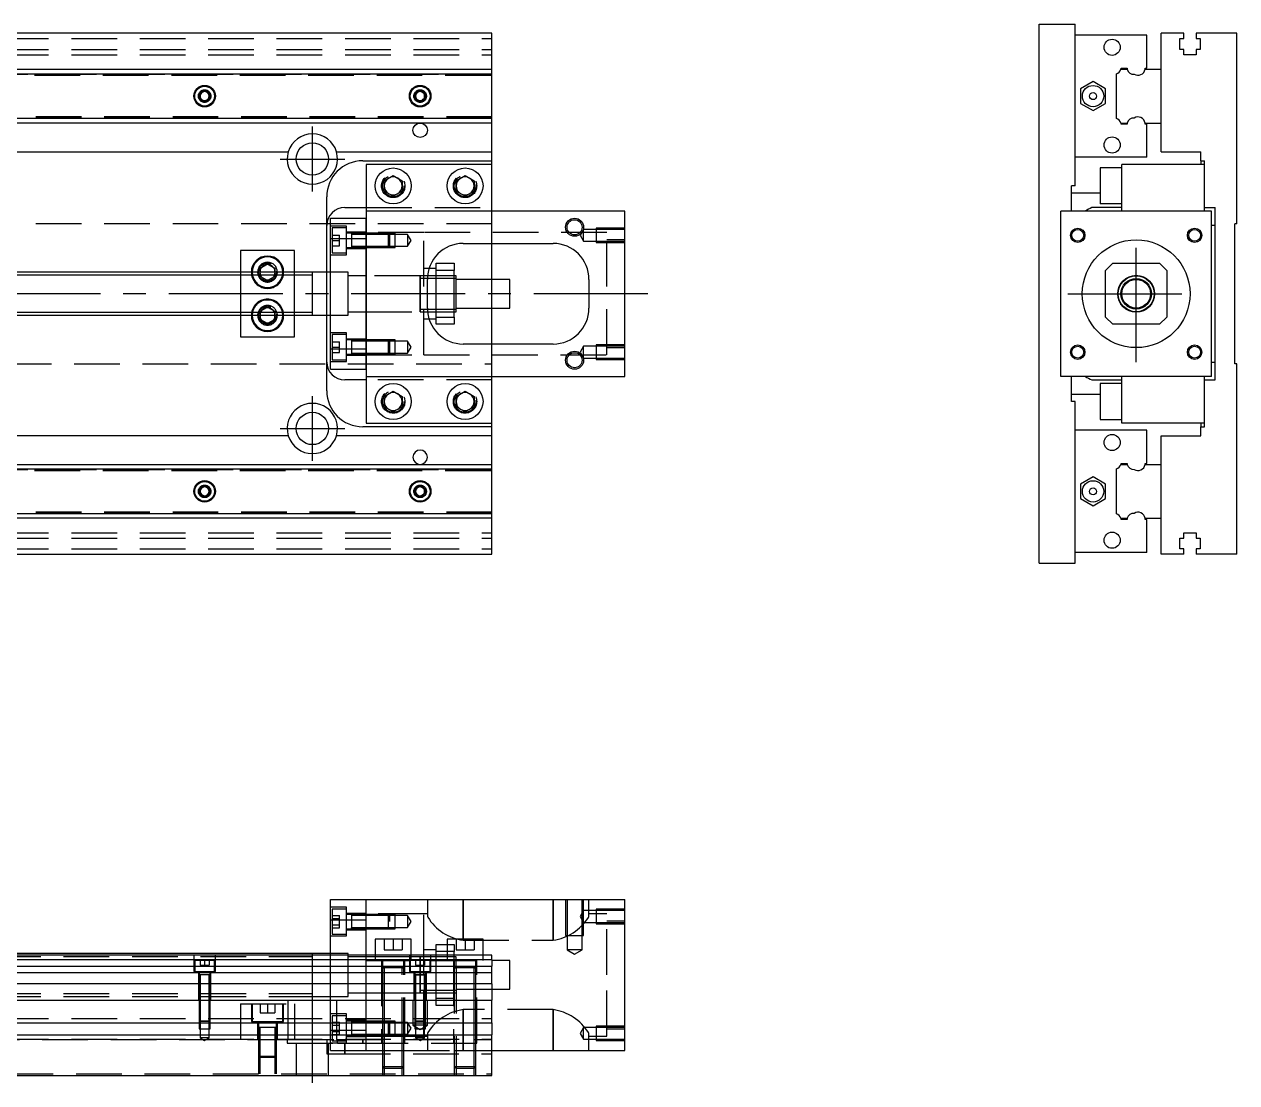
# Model space of a CAD drawing. Extents: x -10 to 667, y -272 to 77.
# Drawn here: x 329.8 to 667.4, y -219.6 to 75 of the extents above; entities that cross this region are included whole.
import ezdxf

# ---------------------------------------------------------------- set-up
doc = ezdxf.new("R2010")
doc.units = 0
doc.linetypes.add('CENTER', pattern=[50.8, 31.75, -6.35, 6.35, -6.35])
doc.linetypes.add('DASHED', pattern=[19.05, 12.7, -6.35])
doc.layers.get('0').update_dxf_attribs({"linetype": 'CONTINUOUS'})
doc.layers.add('CENTER', color=1, linetype='CENTER')

msp = doc.modelspace()

# ---------------------------------------------------------------- linework, layer by layer
at = {"color": 7, "linetype": 'CONTINUOUS'}
for p, q in [((612.35, -75), (612.35, 75)), ((612.35, 75), (622.35, 75)), ((622.35, 30), (622.35, 75)), ((460, 72.5), (280, 72.5)), ((460, 62.5), (460, 72.5)), ((642.35, 72), (622.35, 72)), ((642.35, 62.8), (642.35, 72)), ((646.35, 62.5), (646.35, 72.5)), ((652.65, 72.5), (646.35, 72.5)), ((651.5, 71), (652.65, 71)), ((651.5, 68), (651.5, 71)), ((652.65, 71), (652.65, 72.5)), ((656.05, 72.5), (656.05, 71)), ((667.35, 72.5), (656.05, 72.5)), ((656.05, 71), (657.2, 71)), ((657.2, 71), (657.2, 68)), ((667.35, 19.5), (667.35, 72.5)), ((652.65, 68), (651.5, 68)), ((652.65, 66.5), (652.65, 68)), ((656.05, 68), (656.05, 66.5)), ((657.2, 68), (656.05, 68)), ((656.05, 66.5), (652.65, 66.5)), ((280, 62.5), (460, 62.5)), ((280, 61.247728), (460, 61.247728)), ((460, 61.247728), (460, 62.5)), ((460, 48.752272), (460, 61.247728)), ((633.85, 48.752272), (633.85, 61.247728)), ((635.102272, 62.5), (636.87668, 62.5)), ((635.147056, 62.8), (636.85, 62.8)), ((641.827372, 62.5), (646.35, 62.5)), ((641.85, 62.8), (642.35, 62.8)), ((646.35, 47.5), (646.35, 62.5)), ((646.35, 47.5), (646.35, 62.5)), ((627.35, 59.041452), (623.85, 57.020726)), ((630.849999, 57.020726), (627.35, 59.041452)), ((378.75, 55.721688), (380, 56.443376)), ((378.75, 54.278312), (378.75, 55.721688)), ((380, 53.556624), (378.75, 54.278312)), ((380, 56.443376), (381.25, 55.721688)), ((381.25, 54.278312), (380, 53.556624)), ((381.25, 55.721688), (381.25, 54.278312)), ((438.75, 55.721688), (440, 56.443376)), ((438.75, 54.278312), (438.75, 55.721688)), ((440, 53.556624), (438.75, 54.278312)), ((440, 56.443376), (441.25, 55.721688)), ((441.25, 54.278312), (440, 53.556624)), ((441.25, 55.721688), (441.25, 54.278312)), ((623.85, 57.020726), (623.849999, 52.979274)), ((630.849999, 52.979274), (630.849999, 57.020726)), ((623.849999, 52.979274), (627.35, 50.958548)), ((627.35, 50.958548), (630.849999, 52.979274)), ((460, 48.752272), (280, 48.752272)), ((460, 47.5), (280, 47.5)), ((460, 47.5), (460, 48.752272)), ((460, 39.5), (460, 47.5)), ((635.102272, 47.5), (636.87668, 47.5)), ((641.827372, 47.5), (646.35, 47.5)), ((646.35, 39.5), (646.35, 47.5)), ((636.85, 47.2), (635.147056, 47.2)), ((642.35, 47.2), (641.85, 47.2)), ((642.35, 38), (642.35, 47.2)), ((296.708204, 39.5), (403.291796, 39.5)), ((416.708204, 39.5), (460, 39.5)), ((460, 37), (460, 39.5)), ((642.35, 38), (622.35, 38)), ((646.35, 39.5), (657.35, 39.5)), ((657.35, 37), (657.35, 39.5)), ((424, 37), (460, 37)), ((460, 36), (425, 36)), ((425, 36), (425, 23)), ((460, 36), (460, 37)), ((460, 23), (460, 36)), ((629.35, 35), (629.35, 30)), ((635.35, 35), (629.35, 35)), ((658.35, 36), (635.35, 36)), ((635.35, 23), (635.35, 36)), ((657.35, 37), (658.35, 37)), ((657.35, 37), (657.35, 36)), ((658.35, 36), (658.35, 37)), ((658.35, 24), (658.35, 36)), ((658.35, 24), (658.35, 36)), ((430, 31.443376), (432.5, 32.886752)), ((430, 28.556624), (430, 31.443376)), ((432.5, 32.886752), (435, 31.443376)), ((435, 31.443376), (435, 28.556624)), ((450, 31.443376), (452.5, 32.886752)), ((450, 28.556624), (450, 31.443376)), ((452.5, 32.886752), (455, 31.443376)), ((455, 31.443376), (455, 28.556624)), ((432.5, 27.113248), (430, 28.556624)), ((435, 28.556624), (432.5, 27.113248)), ((452.5, 27.113248), (450, 28.556624)), ((455, 28.556624), (452.5, 27.113248)), ((622.35, 30), (621.35, 30)), ((621.35, 23), (621.35, 30)), ((629.35, 28), (621.35, 28)), ((629.35, 30), (629.35, 25)), ((414, 6), (414, 27)), ((419, 24), (425, 24)), ((635.35, 24), (626.980684, 24)), ((635.35, 25), (629.35, 25)), ((658.35, 23), (658.35, 24)), ((658.35, 24), (661.35, 24)), ((661.35, -24), (661.35, 24)), ((415, 15.32971), (415, 21)), ((415, 21), (425, 21)), ((425, 23), (425, 15.32971)), ((497, 23), (425, 23)), ((497, -23), (497, 23)), ((618.35, -23), (618.35, 23)), ((660.35, 23), (618.35, 23)), ((660.35, -23), (660.35, 23)), ((661.35, 19), (660.35, 19)), ((667.35, 19.5), (666.85, 19.5)), ((666.85, -19.5), (666.85, 19.5)), ((415, 15.32971), (425, 15.32971)), ((415, -15.32971), (415, 15.32971)), ((425, 15.32971), (425, -15.32971)), ((425, -15.32971), (425, 15.32971)), ((452, 14), (477, 14)), ((460, 4), (460, 14)), ((405, 12), (390, 12)), ((390, 12), (390, 6)), ((405, 6), (405, 12)), ((395.5, 7.1547), (397.5, 8.309402)), ((395.5, 6), (395.5, 7.1547)), ((397.5, 8.309402), (399.5, 7.1547)), ((399.5, 7.1547), (399.5, 6)), ((444.5, 7), (442.460608, 7)), ((444.5, 8.5), (449.5, 8.5)), ((444.5, 6.5), (444.5, 8.5)), ((449.5, 8.5), (449.5, 6.5)), ((632.85, 8.5), (630.85, 6.5)), ((632.85, 8.5), (645.85, 8.5)), ((647.85, 6.5), (645.85, 8.5)), ((410, 6), (280, 6)), ((410, 6), (409.995, 6)), ((410, -6.000006), (410, 6.000006)), ((410, 5.125), (410, 6.000006)), ((410, -5.999164), (410, 6)), ((410.005, 6), (410, 6)), ((415, 6), (410, 6)), ((410, -5.125), (410, 5.125)), ((442.003126, 4.25), (441, 4.25)), ((442, -4), (442, 4)), ((444.5, 4.25), (442.003126, 4.25)), ((449.5, 6.5), (444.5, 6.5)), ((444.5, -6.5), (444.5, 6.5)), ((449.5, 4.25), (444.5, 4.25)), ((449.5, -6.5), (449.5, 6.5)), ((450, 5), (449.5, 5)), ((450, 4.25), (449.5, 4.25)), ((450, 0), (450, 5)), ((465, 4), (450, 4)), ((465, 0), (465, 4)), ((487, 4), (487, -4)), ((630.85, -6.5), (630.85, 6.5)), ((647.85, 6.5), (647.85, -6.5)), ((450, -5), (450, 0)), ((465, -4), (465, 0)), ((280, -6), (410, -6)), ((390, -6), (390, -12)), ((395.5, -7.1547), (395.5, -6)), ((399.5, -6), (399.5, -7.1547)), ((405, -12), (405, -6)), ((409.995, -6), (410, -6)), ((410, -6.000006), (410, -5.125)), ((410, -6), (410, -5.999164)), ((410, -6), (410.005, -6)), ((410, -6), (415, -6)), ((414, -27), (414, -6)), ((442.003126, -4.25), (444.5, -4.25)), ((444.5, -4.25), (449.5, -4.25)), ((444.5, -6.5), (449.5, -6.5)), ((444.5, -8.5), (444.5, -6.5)), ((449.5, -4.25), (450, -4.25)), ((449.5, -5), (450, -5)), ((449.5, -6.5), (449.5, -8.5)), ((450, -4), (465, -4)), ((460, -14), (460, -4)), ((630.85, -6.5), (632.85, -8.5)), ((645.85, -8.5), (647.85, -6.5)), ((397.5, -8.309402), (395.5, -7.1547)), ((399.5, -7.1547), (397.5, -8.309402)), ((442.460608, -7), (444.5, -7)), ((449.5, -8.5), (444.5, -8.5)), ((645.85, -8.5), (632.85, -8.5)), ((390, -12), (405, -12)), ((415, -15.32971), (425, -15.32971)), ((415, -21), (415, -15.32971)), ((425, -15.32971), (425, -23)), ((477, -14), (452, -14)), ((660.35, -19), (661.35, -19)), ((667.35, -19.5), (666.85, -19.5)), ((667.35, -72.5), (667.35, -19.5)), ((415, -21), (425, -21)), ((425, -23), (497, -23)), ((425, -23), (425, -36)), ((460, -36), (460, -23)), ((660.35, -23), (618.35, -23)), ((621.35, -30), (621.35, -23)), ((635.35, -36), (635.35, -23)), ((658.35, -24), (658.35, -23)), ((425, -24), (419, -24)), ((626.980684, -24), (635.35, -24)), ((629.35, -25), (629.35, -30)), ((635.35, -25), (629.35, -25)), ((658.35, -36), (658.35, -24)), ((658.35, -36), (658.35, -24)), ((658.35, -24), (661.35, -24)), ((430, -28.556624), (432.5, -27.113248)), ((430, -31.443376), (430, -28.556624)), ((432.5, -27.113248), (435, -28.556624)), ((435, -28.556624), (435, -31.443376)), ((450, -28.556624), (452.5, -27.113248)), ((450, -31.443376), (450, -28.556624)), ((452.5, -27.113248), (455, -28.556624)), ((455, -28.556624), (455, -31.443376)), ((629.35, -28), (621.35, -28)), ((622.35, -30), (621.35, -30)), ((622.35, -75), (622.35, -30)), ((629.35, -30), (629.35, -35)), ((432.5, -32.886752), (430, -31.443376)), ((435, -31.443376), (432.5, -32.886752)), ((452.5, -32.886752), (450, -31.443376)), ((455, -31.443376), (452.5, -32.886752)), ((460, -37), (424, -37)), ((425, -36), (460, -36)), ((460, -37), (460, -36)), ((460, -39.5), (460, -37)), ((629.35, -35), (635.35, -35)), ((658.35, -36), (635.35, -36)), ((657.35, -36), (657.35, -37)), ((657.35, -37), (658.35, -37)), ((657.35, -39.5), (657.35, -37)), ((658.35, -37), (658.35, -36)), ((403.291796, -39.5), (296.708204, -39.5)), ((460, -39.5), (416.708204, -39.5)), ((460, -47.5), (460, -39.5)), ((642.35, -38), (622.35, -38)), ((642.35, -47.2), (642.35, -38)), ((646.35, -47.5), (646.35, -39.5)), ((646.35, -39.5), (657.35, -39.5)), ((635.147056, -47.2), (636.85, -47.2)), ((641.85, -47.2), (642.35, -47.2)), ((280, -47.5), (460, -47.5)), ((280, -48.752272), (460, -48.752272)), ((460, -48.752272), (460, -47.5)), ((460, -61.247728), (460, -48.752272)), ((633.85, -61.247728), (633.85, -48.752272)), ((635.102272, -47.5), (636.87668, -47.5)), ((641.827372, -47.5), (646.35, -47.5)), ((646.35, -62.5), (646.35, -47.5)), ((646.35, -62.5), (646.35, -47.5)), ((378.75, -54.278312), (380, -53.556624)), ((380, -53.556624), (381.25, -54.278312)), ((438.75, -54.278312), (440, -53.556624)), ((440, -53.556624), (441.25, -54.278312)), ((623.85, -52.979274), (623.849999, -57.020726)), ((627.35, -50.958548), (623.85, -52.979274)), ((630.849999, -52.979274), (627.35, -50.958548)), ((630.849999, -57.020726), (630.849999, -52.979274)), ((378.75, -55.721688), (378.75, -54.278312)), ((380, -56.443376), (378.75, -55.721688)), ((381.25, -55.721688), (380, -56.443376)), ((381.25, -54.278312), (381.25, -55.721688)), ((438.75, -55.721688), (438.75, -54.278312)), ((440, -56.443376), (438.75, -55.721688)), ((441.25, -55.721688), (440, -56.443376)), ((441.25, -54.278312), (441.25, -55.721688)), ((623.849999, -57.020726), (627.35, -59.041452)), ((627.35, -59.041452), (630.849999, -57.020726)), ((460, -61.247728), (280, -61.247728)), ((460, -62.5), (280, -62.5)), ((460, -62.5), (460, -61.247728)), ((460, -72.5), (460, -62.5)), ((635.102272, -62.5), (636.87668, -62.5)), ((636.85, -62.8), (635.147056, -62.8)), ((641.827372, -62.5), (646.35, -62.5)), ((642.35, -62.8), (641.85, -62.8)), ((642.35, -72), (642.35, -62.8)), ((646.35, -72.5), (646.35, -62.5)), ((652.65, -66.5), (656.05, -66.5)), ((652.65, -68), (652.65, -66.5)), ((656.05, -66.5), (656.05, -68)), ((651.5, -68), (652.65, -68)), ((651.5, -71), (651.5, -68)), ((656.05, -68), (657.2, -68)), ((657.2, -68), (657.2, -71)), ((280, -72.5), (460, -72.5)), ((642.35, -72), (622.35, -72)), ((652.65, -72.5), (646.35, -72.5)), ((652.65, -71), (651.5, -71)), ((652.65, -72.5), (652.65, -71)), ((656.05, -71), (656.05, -72.5)), ((657.2, -71), (656.05, -71)), ((667.35, -72.5), (656.05, -72.5)), ((612.35, -75), (622.35, -75)), ((415, -174.25029), (415, -168.58)), ((415, -168.58), (425, -168.58)), ((425, -168.58), (497, -168.58)), ((425, -184.08), (425, -168.58)), ((497, -210.58), (497, -168.58)), ((415, -184.08), (415, -174.25029)), ((415, -174.25029), (425, -174.25029)), ((437.5, -179.58), (427.5, -179.58)), ((427.5, -179.58), (427.5, -184.08)), ((437.5, -184.08), (437.5, -179.58)), ((457.5, -179.58), (447.5, -179.58)), ((447.5, -179.58), (447.5, -184.08)), ((457.5, -184.08), (457.5, -179.58)), ((410, -183.58), (275.5, -183.58)), ((460, -184.08), (275.5, -184.08)), ((460, -185.332272), (275.5, -185.332272)), ((410, -183.58), (409.995, -183.58)), ((410, -184.08), (410, -183.579994)), ((410.005, -183.58), (410, -183.58)), ((415, -183.58), (410, -183.58)), ((410, -189.379946), (410, -184.08)), ((440, -189.58), (440, -184.579994)), ((440, -194.580006), (440, -184.579994)), ((440, -185.33), (440, -185.58)), ((441, -185.33), (440, -185.33)), ((444.5, -185.33), (441, -185.33)), ((447.5, -185.33), (444.5, -185.33)), ((449.5, -185.33), (447.5, -185.33)), ((450, -185.33), (449.5, -185.33)), ((460, -185.332272), (460, -184.08)), ((460, -185.332272), (460, -187.10668)), ((275.5, -187.10668), (460, -187.10668)), ((460, -189.003076), (275.5, -189.003076)), ((440, -186.88), (440, -188.58)), ((460, -189.003076), (460, -187.10668)), ((460, -192.057372), (460, -189.003076)), ((460, -192.057372), (275.5, -192.057372)), ((410, -195.580006), (410, -189.379946)), ((460, -192.057372), (460, -196.58)), ((441.5, -193.83), (444.5, -193.83)), ((444.5, -193.83), (449.5, -193.83)), ((0, -196.58), (460, -196.58)), ((460, -202.88), (460, -196.58)), ((0, -202.88), (460, -202.88)), ((460, -202.88), (460, -206.28)), ((0, -206.28), (460, -206.28)), ((460, -217.58), (460, -206.28)), ((460, -210.58), (497, -210.58)), ((0, -217.58), (460, -217.58))]:
    msp.add_line(p, q, dxfattribs=at)
at = {"color": 3, "linetype": 'DASHED'}
for p, q in [((0, 71), (460, 71)), ((0, 68), (460, 68)), ((0, 66.5), (460, 66.5)), ((275.5, 61.1), (460, 61.1)), ((275.5, 60.8), (460, 60.8)), ((280, 61.1147), (460, 61.1147)), ((378.5, 55), (378.52041, 55.24661)), ((441.477374, 55.25955), (441.5, 55)), ((460, 49.2), (275.5, 49.2)), ((460, 48.9), (275.5, 48.9)), ((460, 48.8853), (280, 48.8853)), ((429.5, 30), (429.520026, 30.346056)), ((455.477798, 30.364306), (455.5, 30)), ((425, 24), (460, 24)), ((425, 15.32971), (425, 21)), ((460, 14), (460, 23)), ((460, 19.5), (76.969694, 19.5)), ((419.5, 18.849242), (415, 18.849242)), ((415.5, 18.349242), (415.5, 11.349242)), ((419.5, 18.349242), (415.5, 18.349242)), ((419.5, 10.849242), (419.5, 18.849242)), ((425, 17.099242), (419.5, 17.099242)), ((441, 17), (425, 17)), ((441, -17), (441, 17)), ((492, 17), (441, 17)), ((485.5, 17.913456), (484.547372, 16.263456)), ((485.5, 14.613456), (485.5, 17.913456)), ((489, 17.913456), (485.5, 17.913456)), ((489, 18.26345), (489, 14.26346)), ((497, 18.26345), (489, 18.26345)), ((497, 17.913456), (489, 17.913456)), ((492, -17), (492, 17)), ((415.5, 16.349242), (417.5, 16.349242)), ((415.5, 14.849242), (417.5, 14.849242)), ((417.5, 14.849242), (417.5, 16.349242)), ((417.5, 13.349242), (417.5, 14.849242)), ((420.9, 16.849242), (419.5, 16.849242)), ((420.9, 16.849242), (420.895, 16.849242)), ((420.9, 16.849248), (420.9, 12.849238)), ((420.9, 16.849248), (420.9, 12.849238)), ((420.9, 16.849242), (420.9, 16.63278)), ((420.905, 16.849242), (420.9, 16.849242)), ((425, 16.849242), (420.9, 16.849242)), ((420.9, 16.63278), (420.9, 13.065704)), ((425, 16.499242), (420.9, 16.499242)), ((431.15, 16.849242), (425, 16.849242)), ((431.15, 16.849238), (425, 16.849238)), ((431.5, 16.499242), (425, 16.499242)), ((431.15, 12.849242), (431.15, 16.849242)), ((431.5, 16.499242), (431.15, 16.849242)), ((433, 16.849238), (431.15, 16.849238)), ((431.5, 16.499242), (431.5, 13.199242)), ((433, 16.499242), (431.5, 16.499242)), ((433, 12.849248), (433, 16.849238)), ((436.5, 16.499242), (433, 16.499242)), ((436.5, 16.499242), (436.5, 13.199242)), ((437.452628, 14.849242), (436.5, 16.499242)), ((436.5, 13.199242), (437.452628, 14.849242)), ((484.547372, 16.263456), (485.5, 14.613456)), ((485.5, 14.613456), (489, 14.613456)), ((489, 14.613456), (497, 14.613456)), ((489, 14.26346), (497, 14.26346)), ((497, 15), (492, 15)), ((415, 10.849242), (419.5, 10.849242)), ((415.5, 13.349242), (417.5, 13.349242)), ((415.5, 11.349242), (419.5, 11.349242)), ((419.5, 12.849242), (420.9, 12.849242)), ((419.5, 12.599242), (425, 12.599242)), ((420.895, 12.849242), (420.9, 12.849242)), ((420.9, 13.199242), (425, 13.199242)), ((420.9, 13.065704), (420.9, 12.849242)), ((420.9, 12.849242), (420.905, 12.849242)), ((420.9, 12.849242), (425, 12.849242)), ((425, 13.199242), (431.5, 13.199242)), ((425, 12.849248), (431.15, 12.849248)), ((425, 12.849242), (431.15, 12.849242)), ((431.15, 12.849242), (431.5, 13.199242)), ((431.15, 12.849248), (433, 12.849248)), ((431.5, 13.199242), (433, 13.199242)), ((433, 13.199242), (436.5, 13.199242)), ((442.460608, 7), (441, 7)), ((390, 6), (390, 5.125)), ((390, 5.125), (390, -5.125)), ((395.5, 5.125), (395.5, 6)), ((395.5, 4.8453), (395.5, 5.125)), ((397.5, 3.690598), (395.5, 4.8453)), ((399.5, 4.8453), (397.5, 3.690598)), ((399.5, 6), (399.5, 5.125)), ((399.5, 5.125), (399.5, 4.8453)), ((399.983582, 6.286038), (400, 6)), ((405, 5.125), (405, 6)), ((405, -5.125), (405, 5.125)), ((414, -6), (414, 6)), ((420, 6), (415, 6)), ((420, 0), (420, 6)), ((425, 5), (420, 5)), ((440.005, 5), (425, 5)), ((441, 5), (439.995, 5)), ((440, -5.000006), (440, 5.000006)), ((440, 4.25), (440, 5.000006)), ((440, 4.43509), (440, 5)), ((440, 5), (440, 4.435078)), ((440, 4.435078), (440, -4.435962)), ((440, 4.25), (440, -4.25)), ((441, 4.25), (440, 4.25)), ((442.050126, 5), (441, 5)), ((444.5, 5), (442.050126, 5)), ((449.5, 5), (444.5, 5)), ((460, -4), (460, 4)), ((420, -6), (420, 0)), ((390, -5.125), (390, -6)), ((395.5, -4.8453), (397.5, -3.690598)), ((395.5, -5.125), (395.5, -4.8453)), ((395.5, -6), (395.5, -5.125)), ((397.5, -3.690598), (399.5, -4.8453)), ((399.5, -4.8453), (399.5, -5.125)), ((399.5, -5.125), (399.5, -6)), ((399.983582, -5.713962), (400, -6)), ((405, -6), (405, -5.125)), ((415, -6), (420, -6)), ((420, -5), (425, -5)), ((425, -5), (440.005, -5)), ((439.995, -5), (441, -5)), ((440, -5.000006), (440, -4.25)), ((440, -4.25), (441, -4.25)), ((440, -5), (440, -4.435962)), ((440, -4.435962), (440, -5)), ((441, -4.25), (442.003126, -4.25)), ((441, -5), (442.050126, -5)), ((442.050126, -5), (444.5, -5)), ((444.5, -5), (449.5, -5)), ((441, -7), (442.460608, -7)), ((419.5, -10.849242), (415, -10.849242)), ((415.5, -11.349242), (415.5, -18.349242)), ((419.5, -11.349242), (415.5, -11.349242)), ((415.5, -13.349242), (417.5, -13.349242)), ((417.5, -14.849242), (417.5, -13.349242)), ((419.5, -18.849242), (419.5, -10.849242)), ((425, -12.599242), (419.5, -12.599242)), ((420.9, -12.849242), (419.5, -12.849242)), ((420.9, -12.849242), (420.895, -12.849242)), ((420.9, -12.849238), (420.9, -16.849248)), ((420.9, -12.849238), (420.9, -16.849248)), ((420.9, -12.849242), (420.9, -13.065704)), ((420.905, -12.849242), (420.9, -12.849242)), ((425, -12.849242), (420.9, -12.849242)), ((420.9, -13.065704), (420.9, -16.63278)), ((425, -13.199242), (420.9, -13.199242)), ((431.15, -12.849242), (425, -12.849242)), ((431.15, -12.849248), (425, -12.849248)), ((431.5, -13.199242), (425, -13.199242)), ((431.15, -16.849242), (431.15, -12.849242)), ((431.5, -13.199242), (431.15, -12.849242)), ((433, -12.849248), (431.15, -12.849248)), ((431.5, -13.199242), (431.5, -16.499242)), ((433, -13.199242), (431.5, -13.199242)), ((433, -16.849238), (433, -12.849248)), ((436.5, -13.199242), (433, -13.199242)), ((436.5, -13.199242), (436.5, -16.499242)), ((437.452628, -14.849242), (436.5, -13.199242)), ((415.5, -14.849242), (417.5, -14.849242)), ((415.5, -16.349242), (417.5, -16.349242)), ((417.5, -16.349242), (417.5, -14.849242)), ((419.5, -16.849242), (420.9, -16.849242)), ((420.895, -16.849242), (420.9, -16.849242)), ((420.9, -16.499242), (425, -16.499242)), ((420.9, -16.63278), (420.9, -16.849242)), ((420.9, -16.849242), (420.905, -16.849242)), ((420.9, -16.849242), (425, -16.849242)), ((425, -21), (425, -15.32971)), ((425, -16.499242), (431.5, -16.499242)), ((425, -16.849238), (431.15, -16.849238)), ((425, -16.849242), (431.15, -16.849242)), ((431.15, -16.849242), (431.5, -16.499242)), ((431.15, -16.849238), (433, -16.849238)), ((431.5, -16.499242), (433, -16.499242)), ((433, -16.499242), (436.5, -16.499242)), ((436.5, -16.499242), (437.452628, -14.849242)), ((460, -23), (460, -14)), ((485.5, -14.613456), (484.547372, -16.263456)), ((484.547372, -16.263456), (485.5, -17.913456)), ((485.5, -17.913456), (485.5, -14.613456)), ((489, -14.613456), (485.5, -14.613456)), ((489, -14.26346), (489, -18.26345)), ((497, -14.26346), (489, -14.26346)), ((497, -14.613456), (489, -14.613456)), ((492, -15), (497, -15)), ((76.969694, -19.5), (460, -19.5)), ((415, -18.849242), (419.5, -18.849242)), ((415.5, -18.349242), (419.5, -18.349242)), ((419.5, -17.099242), (425, -17.099242)), ((425, -17), (441, -17)), ((441, -17), (492, -17)), ((485.5, -17.913456), (489, -17.913456)), ((489, -17.913456), (497, -17.913456)), ((489, -18.26345), (497, -18.26345)), ((460, -24), (425, -24)), ((429.5, -30), (429.520026, -29.653944)), ((455.477798, -29.635694), (455.5, -30)), ((275.5, -48.9), (460, -48.9)), ((275.5, -49.2), (460, -49.2)), ((280, -48.8853), (460, -48.8853)), ((381.477374, -54.74045), (381.5, -55)), ((438.5, -55), (438.52041, -54.75339)), ((460, -60.8), (275.5, -60.8)), ((460, -61.1), (275.5, -61.1)), ((460, -61.1147), (280, -61.1147)), ((0, -66.5), (460, -66.5)), ((0, -68), (460, -68)), ((0, -71), (460, -71)), ((442, -168.58), (442, -173.057288)), ((452, -179.93635), (452, -168.58)), ((452, -168.58), (452, -179.93635)), ((477, -168.58), (477, -179.93635)), ((477, -179.93635), (477, -168.58)), ((480.500006, -168.58), (480.500006, -178.58)), ((480.9, -168.58), (480.9, -178.58)), ((485.1, -178.58), (485.1, -168.58)), ((485.499994, -178.58), (485.499994, -168.58)), ((487, -173.057288), (487, -168.58)), ((419.5, -170.730758), (415, -170.730758)), ((415.5, -171.230758), (415.5, -174.730758)), ((419.5, -171.230758), (415.5, -171.230758)), ((419.5, -178.730758), (419.5, -170.730758)), ((485.5, -171.666544), (484.547372, -173.316544)), ((489, -171.666544), (485.5, -171.666544)), ((489, -171.31655), (489, -175.31654)), ((497, -171.31655), (489, -171.31655)), ((497, -171.666544), (489, -171.666544)), ((415.5, -172.998706), (417.5, -172.998706)), ((415.5, -173.864732), (417.5, -173.864732)), ((415.5, -174.730758), (415.5, -178.230758)), ((417.5, -173.864732), (417.5, -172.998706)), ((417.5, -175.596782), (417.5, -173.864732)), ((425, -172.480758), (419.5, -172.480758)), ((420.9, -172.730758), (419.5, -172.730758)), ((420.9, -172.730758), (420.895, -172.730758)), ((420.9, -172.730752), (420.9, -176.730762)), ((420.9, -172.730752), (420.9, -173.080758)), ((420.9, -172.730758), (420.9, -172.947426)), ((425, -172.730758), (420.9, -172.730758)), ((420.905, -172.730758), (420.9, -172.730758)), ((420.9, -172.947426), (420.9, -174.730758)), ((420.9, -173.080758), (420.9, -174.597714)), ((425, -173.080758), (420.9, -173.080758)), ((420.9, -174.597714), (420.9, -174.863802)), ((420.9, -174.730758), (420.9, -176.730762)), ((420.9, -174.730758), (420.9, -176.51405)), ((420.9, -174.863802), (420.9, -176.380758)), ((441, -172.58), (425, -172.58)), ((431.15, -172.730758), (425, -172.730758)), ((431.15, -172.73076), (425, -172.730762)), ((431.5, -173.080758), (425, -173.080758)), ((431.15, -174.730758), (431.15, -172.730758)), ((431.5, -173.080758), (431.15, -172.730758)), ((433, -172.730762), (431.15, -172.73076)), ((431.15, -176.730758), (431.15, -174.730758)), ((431.5, -173.080758), (431.5, -174.730758)), ((433, -173.080758), (431.5, -173.080758)), ((433, -176.730752), (433, -172.730762)), ((436.5, -173.080758), (433, -173.080758)), ((436.5, -173.080758), (436.5, -174.730758)), ((437.452628, -174.730758), (436.5, -173.080758)), ((436.5, -174.730758), (436.5, -176.380758)), ((436.5, -176.380758), (437.452628, -174.730758)), ((441, -185.58), (441, -172.58)), ((442, -172.58), (441, -172.58)), ((442, -173.057288), (442.033206, -173.27572)), ((442.033206, -173.27572), (442.130496, -173.532408)), ((484.547372, -173.316544), (485.5, -174.966544)), ((485.5, -174.966544), (489, -174.966544)), ((486.848666, -173.575906), (486.961422, -173.294492)), ((486.961422, -173.294492), (487, -173.057288)), ((492, -172.58), (487, -172.58)), ((489, -174.966544), (497, -174.966544)), ((489, -175.31654), (497, -175.31654)), ((492, -189.58), (492, -172.58)), ((497, -174.58), (492, -174.58)), ((415, -178.730758), (419.5, -178.730758)), ((415.5, -175.596782), (417.5, -175.596782)), ((415.5, -176.462808), (417.5, -176.462808)), ((415.5, -178.230758), (419.5, -178.230758)), ((417.5, -176.462808), (417.5, -175.596782)), ((419.5, -176.730758), (420.905, -176.730758)), ((419.5, -176.980758), (425, -176.980758)), ((420.895, -176.730758), (425, -176.730758)), ((420.9, -176.380758), (420.9, -176.730762)), ((420.9, -176.380758), (425, -176.380758)), ((420.9, -176.51405), (420.9, -176.730758)), ((420.9, -176.51405), (420.9, -176.730758)), ((420.9, -176.730758), (420.9, -176.51409)), ((425, -176.380758), (431.5, -176.380758)), ((425, -176.730752), (431.15, -176.730756)), ((425, -176.730758), (431.15, -176.730758)), ((431.15, -176.730758), (431.5, -176.380758)), ((431.15, -176.730756), (433, -176.730752)), ((431.5, -176.380758), (433, -176.380758)), ((433, -176.380758), (436.5, -176.380758)), ((480.500006, -178.58), (485.499994, -178.58)), ((480.9, -178.58), (480.9, -182.58)), ((485.1, -182.58), (485.1, -178.58)), ((430, -179.58), (430, -182.58)), ((432.5, -179.58), (432.5, -182.58)), ((435, -179.58), (435, -182.58)), ((444.5, -181.08), (449.5, -181.08)), ((444.5, -183.08), (444.5, -181.08)), ((449.5, -181.08), (449.5, -183.08)), ((450, -179.58), (450, -182.58)), ((452, -179.93635), (477, -179.93635)), ((452.5, -179.58), (452.5, -182.58)), ((455, -179.58), (455, -182.58)), ((55, -184.455), (410, -184.455)), ((377, -184.08), (377, -188.58)), ((382.75, -185.58), (377.25, -185.58)), ((377.25, -185.58), (377.25, -188.58)), ((378.75, -185.58), (378.75, -186.88)), ((380, -185.58), (380, -186.88)), ((381.25, -185.58), (381.25, -186.88)), ((382.75, -188.58), (382.75, -185.58)), ((383, -188.58), (383, -184.08)), ((410, -184.078756), (410, -183.58)), ((410, -189.379962), (410, -184.078756)), ((420, -183.58), (415, -183.58)), ((415, -196.58), (415, -184.08)), ((420, -184.08), (420, -183.58)), ((420, -189.58), (420, -184.08)), ((425, -184.58), (420, -184.58)), ((425, -185.58), (425, -184.08)), ((427.5, -184.58), (425, -184.58)), ((425, -185.58), (437.25, -185.58)), ((425, -196.58), (425, -185.58)), ((427.5, -184.08), (427.5, -185.58)), ((437.5, -184.58), (427.5, -184.58)), ((429.25, -185.58), (429.25, -208.58)), ((429.5, -185.58), (429.5, -187.58)), ((430, -182.58), (432.5, -182.58)), ((432.5, -182.58), (435, -182.58)), ((435.5, -187.58), (435.5, -185.58)), ((435.75, -208.58), (435.75, -185.58)), ((437, -184.08), (437, -188.58)), ((442.75, -185.58), (437.25, -185.58)), ((437.25, -185.58), (437.25, -188.58)), ((437.5, -185.58), (437.5, -184.08)), ((440.005, -184.58), (437.5, -184.58)), ((438.75, -185.58), (438.75, -186.88)), ((441, -184.58), (439.995, -184.58)), ((440, -184.58), (440, -185.144922)), ((440, -185.14491), (440, -184.58)), ((440, -185.144922), (440, -185.4797)), ((440, -185.58), (440, -186.88)), ((444.5, -182.58), (441, -182.58)), ((444.5, -184.58), (441, -184.58)), ((441, -188.58), (441, -185.58)), ((441.25, -185.58), (441.25, -186.88)), ((442.75, -185.58), (460, -185.58)), ((442.75, -188.58), (442.75, -185.58)), ((443, -188.58), (443, -184.08)), ((449.5, -183.08), (444.5, -183.08)), ((444.5, -185.58), (444.5, -183.08)), ((447.5, -184.58), (444.5, -184.58)), ((444.5, -196.08), (444.5, -185.58)), ((447.5, -184.08), (447.5, -185.58)), ((449.5, -184.58), (447.5, -184.58)), ((449.25, -185.58), (449.25, -208.58)), ((449.5, -185.58), (449.5, -183.08)), ((450, -184.58), (449.5, -184.58)), ((449.5, -185.58), (449.5, -187.58)), ((450, -182.58), (452.5, -182.58)), ((450, -185.58), (450, -184.58)), ((450, -187.58), (450, -185.58)), ((452.5, -182.58), (455, -182.58)), ((455.5, -187.58), (455.5, -185.58)), ((455.75, -208.58), (455.75, -185.58)), ((457.5, -185.58), (457.5, -184.08)), ((465, -185.58), (460, -185.58)), ((465, -193.58), (465, -185.58)), ((485.1, -182.58), (480.9, -182.58)), ((480.9, -182.58), (483, -183.792436)), ((483, -183.792436), (485.1, -182.58)), ((377, -188.58), (383, -188.58)), ((378.25, -188.58), (378.25, -196.58)), ((378.5, -188.58), (378.5, -189.58)), ((378.75, -186.88), (380, -186.88)), ((380, -186.88), (381.25, -186.88)), ((381.5, -189.58), (381.5, -188.58)), ((381.75, -196.58), (381.75, -188.58)), ((435.500006, -187.58), (429.499994, -187.58)), ((435.500006, -187.58), (429.499994, -187.58)), ((429.5, -187.575), (429.5, -187.58)), ((429.5, -187.58), (429.84965, -187.58)), ((429.849602, -187.58), (429.5, -187.58)), ((429.5, -187.58), (429.5, -196.58)), ((429.5, -187.58), (429.5, -187.585)), ((435.15035, -187.58), (429.849602, -187.58)), ((430, -187.58), (430, -196.58)), ((435, -208.58), (435, -187.58)), ((435.150204, -187.58), (435.5, -187.58)), ((435.5, -187.58), (435.15035, -187.58)), ((435.5, -187.58), (435.5, -187.575)), ((435.5, -208.58), (435.5, -187.58)), ((435.5, -187.585), (435.5, -187.58)), ((437, -188.58), (443, -188.58)), ((438.25, -188.58), (438.25, -196.58)), ((438.5, -188.58), (438.5, -189.58)), ((438.75, -186.88), (440, -186.88)), ((440, -186.88), (441.25, -186.88)), ((440, -186.97963), (440, -188.579882)), ((440, -188.579882), (440, -189.379974)), ((440, -188.58), (440, -189.58)), ((441, -189.58), (441, -188.58)), ((441.5, -189.58), (441.5, -188.58)), ((441.75, -196.58), (441.75, -188.58)), ((455.500006, -187.58), (449.499994, -187.58)), ((455.500006, -187.58), (449.499994, -187.58)), ((449.5, -187.575), (449.5, -187.58)), ((449.5, -187.58), (449.84965, -187.58)), ((449.849602, -187.58), (449.5, -187.58)), ((449.5, -187.58), (449.5, -187.585)), ((449.5, -187.58), (449.5, -208.58)), ((455.15035, -187.58), (449.849602, -187.58)), ((450, -187.58), (450, -208.58)), ((455, -196.58), (455, -187.58)), ((455.150204, -187.58), (455.5, -187.58)), ((455.5, -187.58), (455.15035, -187.58)), ((455.5, -187.58), (455.5, -187.575)), ((455.5, -187.585), (455.5, -187.58)), ((455.5, -196.58), (455.5, -187.58)), ((379.998804, -189.58), (378.499994, -189.58)), ((378.5, -189.575), (378.5, -189.58)), ((378.624678, -189.58), (378.5, -189.58)), ((378.5, -189.58), (378.5, -189.585)), ((378.5, -189.58), (378.5, -196.58)), ((379.998804, -189.58), (378.624678, -189.58)), ((378.75, -189.58), (378.75, -196.58)), ((381.500006, -189.58), (379.998804, -189.58)), ((381.37533, -189.58), (379.998804, -189.58)), ((381.25, -196.58), (381.25, -189.58)), ((381.5, -189.58), (381.37533, -189.58)), ((381.5, -189.58), (381.5, -189.575)), ((381.5, -189.585), (381.5, -189.58)), ((381.5, -196.58), (381.5, -189.58)), ((410, -189.780026), (410, -189.379962)), ((410, -195.579164), (410, -189.780026)), ((420, -195.58), (420, -189.58)), ((441.500006, -189.58), (438.499994, -189.58)), ((440, -189.58), (438.499994, -189.58)), ((438.5, -189.575), (438.5, -189.58)), ((438.5, -189.58), (438.62467, -189.58)), ((438.624678, -189.58), (438.5, -189.58)), ((438.5, -189.58), (438.5, -189.585)), ((438.5, -189.58), (438.5, -196.58)), ((438.62467, -189.58), (441.375392, -189.58)), ((439.998804, -189.58), (438.624678, -189.58)), ((438.75, -189.58), (438.75, -196.58)), ((441.37533, -189.58), (439.998804, -189.58)), ((440, -189.379974), (440, -189.58)), ((441.500006, -189.58), (440, -189.58)), ((440, -189.58), (440, -193.83)), ((440, -189.58), (440, -194.015962)), ((441, -206.58), (441, -189.58)), ((441.25, -196.58), (441.25, -189.58)), ((441.5, -189.58), (441.37533, -189.58)), ((441.375392, -189.58), (441.5, -189.58)), ((441.5, -189.58), (441.5, -189.575)), ((441.5, -189.585), (441.5, -189.58)), ((441.5, -196.58), (441.5, -189.58)), ((492, -206.58), (492, -189.58)), ((55, -194.705), (410, -194.705)), ((55, -195.58), (410, -195.58)), ((409.995, -195.58), (410, -195.58)), ((410, -195.58), (410, -195.579164)), ((410, -195.58), (410.005, -195.58)), ((410, -195.58), (415, -195.58)), ((415, -195.58), (420, -195.58)), ((420, -194.58), (425, -194.58)), ((425, -194.58), (429.5, -194.58)), ((429.5, -194.58), (430, -194.58)), ((430, -194.58), (435, -194.58)), ((435, -194.58), (435.5, -194.58)), ((435.5, -194.58), (438.5, -194.58)), ((438.5, -194.58), (438.75, -194.58)), ((438.75, -194.58), (440, -194.58)), ((439.995, -194.58), (440, -194.58)), ((440, -194.580006), (440, -193.83)), ((440, -193.83), (441, -193.83)), ((440, -194.58), (440, -194.015962)), ((440, -194.015962), (440, -194.58)), ((440, -194.58), (440.005, -194.58)), ((440, -194.58), (441, -194.58)), ((441, -193.83), (441.25, -193.83)), ((441, -194.58), (441.25, -194.58)), ((441.25, -193.83), (441.5, -193.83)), ((441.25, -194.58), (441.5, -194.58)), ((441.5, -194.58), (444.5, -194.58)), ((444.5, -194.58), (449.5, -194.58)), ((449.5, -193.83), (450, -193.83)), ((449.5, -194.58), (450, -194.58)), ((450, -193.58), (455, -193.58)), ((455, -193.58), (455.5, -193.58)), ((455.5, -193.58), (460, -193.58)), ((460, -193.58), (465, -193.58)), ((378.5, -196.58), (378.5, -202.33)), ((378.500006, -196.58), (378.500002, -202.33)), ((378.75, -196.58), (378.75, -202.58)), ((381.25, -202.58), (381.25, -196.58)), ((381.499998, -202.33), (381.499994, -196.58)), ((381.5, -202.33), (381.5, -196.58)), ((390, -197.58), (390, -202.88)), ((390, -197.58), (405, -197.58)), ((393, -197.58), (393, -202.58)), ((393.25, -197.58), (393.25, -202.58)), ((395.5, -197.58), (395.5, -200.08)), ((397.5, -197.58), (397.5, -200.08)), ((399.5, -197.58), (399.5, -200.08)), ((401.75, -202.58), (401.75, -197.58)), ((402, -202.58), (402, -197.58)), ((403.291796, -207.58), (403.291796, -196.58)), ((405, -197.58), (405, -202.88)), ((415, -202.88), (415, -196.58)), ((416.708204, -196.58), (416.708204, -207.58)), ((425, -202.88), (425, -196.58)), ((429.5, -196.58), (429.5, -202.88)), ((430, -196.58), (430, -202.88)), ((438, -196.58), (438, -203.58)), ((438.5, -196.58), (438.5, -202.33)), ((438.500006, -196.58), (438.500006, -202.330006)), ((438.75, -196.58), (438.75, -202.58)), ((441.25, -202.58), (441.25, -196.58)), ((441.499994, -202.330006), (441.499994, -196.58)), ((441.5, -202.33), (441.5, -196.58)), ((442, -203.58), (442, -196.58)), ((444.5, -196.08), (449.5, -196.08)), ((444.5, -198.08), (444.5, -196.08)), ((449.5, -198.08), (444.5, -198.08)), ((455, -202.88), (455, -196.58)), ((455.5, -202.88), (455.5, -196.58)), ((0, -201.73), (460, -201.73)), ((378.5, -202.33), (381.5, -202.33)), ((378.5, -202.33), (378.75, -202.58)), ((378.500002, -202.33), (378.500006, -202.88)), ((381.25, -202.58), (381.5, -202.33)), ((381.499994, -202.88), (381.499998, -202.33)), ((395.5, -200.08), (397.5, -200.08)), ((397.5, -200.08), (399.5, -200.08)), ((419.5, -200.429242), (415, -200.429242)), ((415.5, -200.929242), (415.5, -202.88)), ((419.5, -200.929242), (415.5, -200.929242)), ((419.5, -208.429242), (419.5, -200.429242)), ((425, -202.179242), (419.5, -202.179242)), ((420.9, -202.429242), (419.5, -202.429242)), ((420.9, -202.429242), (420.895, -202.429242)), ((420.9, -202.429238), (420.9, -206.429248)), ((420.9, -202.429238), (420.9, -206.429248)), ((420.9, -202.429238), (420.9, -202.779242)), ((420.9, -202.429242), (420.9, -202.64591)), ((425, -202.429242), (420.9, -202.429242)), ((420.905, -202.429242), (420.9, -202.429242)), ((429.5, -202.429242), (425, -202.429242)), ((429.5, -202.429248), (425, -202.429248)), ((430, -202.429242), (429.5, -202.429242)), ((430, -202.429248), (429.5, -202.429248)), ((431.15, -202.429242), (430, -202.429242)), ((431.15, -202.429248), (430, -202.429248)), ((431.15, -204.429242), (431.15, -202.429242)), ((431.5, -202.779242), (431.15, -202.429242)), ((433, -202.429248), (431.15, -202.429248)), ((433, -206.429238), (433, -202.429248)), ((438.5, -202.33), (441.5, -202.33)), ((438.5, -202.33), (438.75, -202.58)), ((438.500006, -202.330006), (438.500006, -202.88)), ((441.25, -202.58), (441.5, -202.33)), ((441.499994, -202.88), (441.499994, -202.330006)), ((477, -199.22365), (452, -199.22365)), ((452, -210.58), (452, -199.22365)), ((452, -199.22365), (452, -208.58)), ((477, -199.22365), (477, -210.58)), ((477, -210.58), (477, -199.22365)), ((378.500006, -202.88), (378.500006, -204.58)), ((378.500006, -204.58), (381.499994, -204.58)), ((381.25, -202.58), (378.75, -202.58)), ((378.75, -202.58), (378.75, -204.58)), ((378.75, -204.58), (378.75, -207.08)), ((381.25, -204.58), (381.25, -202.58)), ((381.25, -207.08), (381.25, -204.58)), ((381.499994, -204.58), (381.499994, -202.88)), ((390, -202.88), (390, -206.28)), ((393, -202.58), (402, -202.58)), ((394.75, -202.58), (394.75, -207.58)), ((400.000006, -204.18), (394.999994, -204.18)), ((400.000006, -204.18), (394.999994, -204.18)), ((400.000006, -204.18), (394.999994, -204.18)), ((395, -202.58), (395, -202.88)), ((395, -202.88), (395, -204.18)), ((395, -204.175), (395, -204.18)), ((395, -204.18), (395.257448, -204.18)), ((395.257468, -204.18), (395, -204.18)), ((395, -204.18), (395, -204.185)), ((395, -204.18), (395, -206.28)), ((399.742552, -204.18), (395.257468, -204.18)), ((395.4, -204.18), (395.4, -206.28)), ((399.6, -206.28), (399.6, -204.18)), ((400, -204.18), (399.742552, -204.18)), ((399.742602, -204.18), (400, -204.18)), ((400, -202.88), (400, -202.58)), ((400, -204.18), (400, -202.88)), ((400, -204.18), (400, -204.175)), ((400, -204.185), (400, -204.18)), ((400, -206.28), (400, -204.18)), ((400.25, -207.58), (400.25, -202.58)), ((405, -202.88), (405, -206.28)), ((415, -204.90971), (415, -202.88)), ((415, -204.90971), (425, -204.90971)), ((415, -206.28), (415, -204.90971)), ((415.5, -202.697192), (417.5, -202.697192)), ((415.5, -202.88), (415.5, -204.429242)), ((415.5, -203.563218), (417.5, -203.563218)), ((415.5, -204.429242), (415.5, -206.28)), ((415.5, -205.295268), (417.5, -205.295268)), ((417.5, -203.563218), (417.5, -202.697192)), ((417.5, -205.295268), (417.5, -203.563218)), ((417.5, -206.161294), (417.5, -205.295268)), ((420.9, -202.64591), (420.9, -202.879676)), ((420.9, -202.779242), (420.9, -202.88)), ((425, -202.779242), (420.9, -202.779242)), ((420.9, -202.879676), (420.9, -204.429242)), ((420.9, -202.88), (420.9, -204.296198)), ((420.9, -204.296198), (420.9, -204.562286)), ((420.9, -204.429242), (420.9, -206.429248)), ((420.9, -204.429242), (420.9, -206.429248)), ((420.9, -204.429242), (420.9, -206.212534)), ((420.9, -204.562286), (420.9, -206.079242)), ((429.5, -202.779242), (425, -202.779242)), ((425, -206.28), (425, -202.88)), ((430, -202.779242), (429.5, -202.779242)), ((429.5, -202.88), (429.5, -206.28)), ((431.5, -202.779242), (430, -202.779242)), ((430, -202.88), (430, -206.28)), ((431.15, -206.429242), (431.15, -204.429242)), ((431.5, -202.779242), (431.5, -204.429242)), ((433, -202.779242), (431.5, -202.779242)), ((431.5, -204.429242), (431.5, -206.079242)), ((436.5, -202.779242), (433, -202.779242)), ((436.5, -202.779242), (436.5, -204.429242)), ((437.452628, -204.429242), (436.5, -202.779242)), ((436.5, -204.429242), (436.5, -206.079242)), ((436.5, -206.079242), (437.452628, -204.429242)), ((442, -203.58), (438, -203.58)), ((438, -203.58), (440, -204.7347)), ((438.500006, -202.88), (438.500006, -204.58)), ((438.500006, -204.58), (441.499994, -204.58)), ((441.25, -202.58), (438.75, -202.58)), ((438.75, -202.58), (438.75, -204.58)), ((438.75, -204.58), (438.75, -207.08)), ((440, -204.7347), (442, -203.58)), ((441.25, -204.58), (441.25, -202.58)), ((441.25, -207.08), (441.25, -204.58)), ((441.499994, -204.58), (441.499994, -202.88)), ((442.038578, -205.865508), (442, -206.102712)), ((442.151334, -205.584094), (442.038578, -205.865508)), ((455, -206.28), (455, -202.88)), ((455.5, -206.28), (455.5, -202.88)), ((485.5, -204.193456), (484.547372, -205.843456)), ((484.547372, -205.843456), (485.5, -207.493456)), ((485.5, -207.493456), (485.5, -204.193456)), ((489, -204.193456), (485.5, -204.193456)), ((486.966794, -205.88428), (486.869504, -205.627592)), ((487, -206.102712), (486.966794, -205.88428)), ((489, -203.84346), (489, -207.84345)), ((497, -203.84346), (489, -203.84346)), ((497, -204.193456), (489, -204.193456)), ((492, -204.58), (497, -204.58)), ((0, -207.43), (460, -207.43)), ((296.708204, -207.58), (403.291796, -207.58)), ((381.25, -207.08), (378.75, -207.08)), ((378.75, -207.08), (380, -207.801688)), ((380, -207.801688), (381.25, -207.08)), ((390, -206.28), (390, -207.58)), ((395, -206.28), (395, -207.58)), ((395, -207.58), (395, -212.18)), ((395.000006, -207.58), (395.000002, -212.18)), ((395.4, -206.28), (395.4, -207.58)), ((395.4, -207.58), (395.4, -212.58)), ((399.6, -207.58), (399.6, -206.28)), ((399.6, -212.58), (399.6, -207.58)), ((399.999998, -212.18), (399.999994, -207.58)), ((400, -207.58), (400, -206.28)), ((400, -212.18), (400, -207.58)), ((403, -207.58), (403, -208.58)), ((403, -208.58), (417, -208.58)), ((403.291796, -207.58), (416.708204, -207.58)), ((405, -206.28), (405, -207.58)), ((405.5, -208.58), (405.5, -217.58)), ((414, -207.58), (414, -208.58)), ((414, -208.58), (414, -211.58)), ((414.5, -217.58), (414.5, -208.58)), ((415, -207.58), (415, -206.28)), ((415, -210.58), (415, -207.58)), ((415, -208.429242), (419.5, -208.429242)), ((415.5, -206.161294), (417.5, -206.161294)), ((415.5, -206.28), (415.5, -207.58)), ((415.5, -207.58), (415.5, -207.929242)), ((415.5, -207.929242), (419.5, -207.929242)), ((416.708204, -207.58), (460, -207.58)), ((417, -208.58), (417, -207.58)), ((417, -208.58), (424, -208.58)), ((419, -211.58), (419, -208.58)), ((419, -208.58), (419, -210.58)), ((419.5, -206.429242), (420.905, -206.429242)), ((419.5, -206.679242), (425, -206.679242)), ((420.895, -206.429242), (425, -206.429242)), ((420.9, -206.079242), (425, -206.079242)), ((420.9, -206.212534), (420.9, -206.280154)), ((420.9, -206.212534), (420.9, -206.280154)), ((420.9, -206.429242), (420.9, -206.212574)), ((420.9, -206.429242), (420.9, -206.212574)), ((420.9, -206.280154), (420.9, -206.429242)), ((420.9, -206.280154), (420.9, -206.429242)), ((424, -208.58), (424, -207.58)), ((424, -207.58), (424, -208.58)), ((424, -208.58), (460, -208.58)), ((425, -206.079242), (429.5, -206.079242)), ((425, -208.58), (425, -206.28)), ((425, -206.429238), (429.5, -206.429238)), ((425, -206.429242), (429.5, -206.429242)), ((425, -206.58), (429.5, -206.58)), ((425, -210.58), (425, -208.58)), ((429.5, -206.079242), (430, -206.079242)), ((429.5, -206.28), (429.5, -208.58)), ((429.5, -206.429238), (430, -206.429238)), ((429.5, -206.429242), (430, -206.429242)), ((429.5, -206.58), (430, -206.58)), ((429.5, -208.58), (429.5, -215.08)), ((429.500006, -208.58), (429.500002, -215.08)), ((430, -206.079242), (431.5, -206.079242)), ((430, -206.28), (430, -208.58)), ((430, -206.429238), (431.15, -206.429238)), ((430, -206.429242), (431.15, -206.429242)), ((430, -206.58), (441, -206.58)), ((430, -208.58), (430, -215.58)), ((431.15, -206.429242), (431.5, -206.079242)), ((431.15, -206.429238), (433, -206.429238)), ((431.5, -206.079242), (433, -206.079242)), ((433, -206.079242), (436.5, -206.079242)), ((435, -215.58), (435, -208.58)), ((435.499998, -215.08), (435.499994, -208.58)), ((435.5, -215.08), (435.5, -208.58)), ((441.25, -207.08), (438.75, -207.08)), ((438.75, -207.08), (440, -207.801688)), ((440, -207.801688), (441.25, -207.08)), ((441, -206.58), (442, -206.58)), ((442, -206.102712), (442, -210.58)), ((449.5, -208.58), (449.5, -215.08)), ((449.500006, -208.58), (449.500002, -215.08)), ((450, -208.58), (450, -215.58)), ((452, -208.58), (452, -210.58)), ((455, -208.58), (455, -206.28)), ((455, -215.58), (455, -208.58)), ((455.499998, -215.08), (455.499994, -208.58)), ((455.5, -208.58), (455.5, -206.28)), ((455.5, -215.08), (455.5, -208.58)), ((485.5, -207.493456), (489, -207.493456)), ((487, -210.58), (487, -206.102712)), ((487, -206.58), (492, -206.58)), ((489, -207.493456), (497, -207.493456)), ((489, -207.84345), (497, -207.84345)), ((395, -212.18), (400, -212.18)), ((395, -212.18), (395.4, -212.58)), ((395.000002, -212.18), (395.000006, -217.08)), ((399.6, -212.58), (395.4, -212.58)), ((395.4, -212.58), (395.4, -217.08)), ((399.6, -212.58), (400, -212.18)), ((399.6, -217.08), (399.6, -212.58)), ((399.999994, -217.08), (399.999998, -212.18)), ((414, -211.58), (419, -211.58)), ((415, -210.58), (425, -210.58)), ((419, -210.58), (419, -211.58)), ((419, -211.58), (460, -211.58)), ((425, -210.58), (429.5, -210.58)), ((429.5, -210.58), (430, -210.58)), ((430, -210.58), (435, -210.58)), ((435, -210.58), (435.5, -210.58)), ((435.5, -210.58), (449.5, -210.58)), ((449.5, -210.58), (450, -210.58)), ((450, -210.58), (455, -210.58)), ((455, -210.58), (455.5, -210.58)), ((455.5, -210.58), (460, -210.58)), ((429.5, -215.08), (435.5, -215.08)), ((429.5, -215.08), (430, -215.58)), ((429.500002, -215.08), (429.500006, -217.58)), ((435, -215.58), (430, -215.58)), ((430, -215.58), (430, -217.58)), ((435, -215.58), (435.5, -215.08)), ((435, -217.58), (435, -215.58)), ((435.499994, -217.58), (435.499998, -215.08)), ((449.5, -215.08), (455.5, -215.08)), ((449.5, -215.08), (450, -215.58)), ((449.500002, -215.08), (449.500006, -217.58)), ((455, -215.58), (450, -215.58)), ((450, -215.58), (450, -217.58)), ((455, -215.58), (455.5, -215.08)), ((455, -217.58), (455, -215.58)), ((455.499994, -217.58), (455.499998, -215.08)), ((77.499994, -217.08), (460, -217.08))]:
    msp.add_line(p, q, dxfattribs=at)
at = {"color": 3, "linetype": 'CONTINUOUS'}
for p, q in [((410, 5.125), (280, 5.125)), ((280, -5.125), (410, -5.125))]:
    msp.add_line(p, q, dxfattribs=at)
at = {"color": 7, "linetype": 'CONTINUOUS'}
for centre, radius in [((632.649999, 68.6), 2.25), ((380, 55), 3), ((380, 55), 2.75), ((440, 55), 3), ((440, 55), 2.75), ((627.35, 55), 2.97), ((627.35, 55), 0.97), ((440, 45.5), 2), ((410, 37.5), 4.5), ((632.649999, 41.4), 2.25), ((432.5, 30), 5), ((452.5, 30), 5), ((483, 18.5), 2.1), ((623.086544, 16.263456), 1.65), ((655.613456, 16.263456), 1.65), ((639.35, 0), 15), ((639.35, 0), 5.125), ((639.35, 0), 5), ((639.35, 0), 4.25), ((639.35, 0), 4), ((483, -18.5), 2.1), ((623.086544, -16.263456), 1.65), ((655.613456, -16.263456), 1.65), ((432.5, -30), 5), ((452.5, -30), 5), ((410, -37.5), 4.5), ((632.649999, -41.4), 2.25), ((380, -55), 3), ((380, -55), 2.75), ((440, -55), 3), ((440, -55), 2.75), ((627.35, -55), 2.97), ((627.35, -55), 0.97), ((632.649999, -68.6), 2.25)]:
    msp.add_circle(centre, radius, dxfattribs=at)
at = {"color": 3, "linetype": 'DASHED'}
for centre, radius in [((380, 55), 1.75), ((380, 55), 1.5), ((440, 55), 1.75), ((440, 55), 1.5), ((432.5, 30), 3.25), ((432.5, 30), 3), ((452.5, 30), 3.25), ((452.5, 30), 3), ((397.5, 6), 2.5), ((397.5, -6), 2.5), ((432.5, -30), 3.25), ((432.5, -30), 3), ((452.5, -30), 3.25), ((452.5, -30), 3), ((380, -55), 1.75), ((380, -55), 1.5), ((440, -55), 1.75), ((440, -55), 1.5)]:
    msp.add_circle(centre, radius, dxfattribs=at)
at = {"color": 3, "linetype": 'CONTINUOUS'}
for centre, radius in [((483, 18.5), 2.5), ((623.086544, 16.263456), 2), ((655.613456, 16.263456), 2), ((483, -18.5), 2.5), ((623.086544, -16.263456), 2), ((655.613456, -16.263456), 2)]:
    msp.add_circle(centre, radius, dxfattribs=at)
at = {"color": 7, "linetype": 'CONTINUOUS'}
for centre, radius, start, end in [((633.45, 62.9), 1.7, 283.608961, 346.391039), ((633.45, 62.9), 1.7, 346.391039, 356.627713), ((638.55, 62.8), 1.7, 180, 190.164249), ((638.55, 62.8), 1.7, 190.164249, 277.540197), ((639.85, 62.8), 2, 237.42103, 351.373073), ((639.85, 62.8), 2, 351.373073, 0), ((380, 55), 1.25, 120, 180), ((380, 55), 1.25, 180, 240), ((380, 55), 1.25, 60, 120), ((380, 55), 1.25, 0, 60), ((380, 55), 1.25, 300, 0), ((440, 55), 1.25, 120, 180), ((440, 55), 1.25, 180, 240), ((440, 55), 1.25, 60, 120), ((440, 55), 1.25, 0, 60), ((440, 55), 1.25, 300, 0), ((380, 55), 1.25, 240, 300), ((440, 55), 1.25, 240, 300), ((633.45, 47.1), 1.7, 13.608961, 76.391039), ((633.45, 47.1), 1.7, 3.372287, 13.608961), ((638.55, 47.2), 1.7, 169.835751, 180), ((638.55, 47.2), 1.7, 82.459803, 169.835751), ((639.85, 47.2), 2, 8.626927, 122.57897), ((639.85, 47.2), 2, 0, 8.626927), ((410, 37.5), 7, 16.60155, 163.39845), ((410, 37.5), 7, 163.39845, 16.60155), ((424, 27), 10, 90, 180), ((432.5, 30), 2.5, 120, 180), ((432.5, 30), 2.5, 60, 120), ((432.5, 30), 2.5, 0, 60), ((452.5, 30), 2.5, 120, 180), ((452.5, 30), 2.5, 60, 120), ((452.5, 30), 2.5, 0, 60), ((432.5, 30), 2.5, 180, 240), ((432.5, 30), 2.5, 240, 300), ((432.5, 30), 2.5, 300, 0), ((452.5, 30), 2.5, 180, 240), ((452.5, 30), 2.5, 240, 300), ((452.5, 30), 2.5, 300, 0), ((419, 19), 5, 90, 180), ((639.35, 0), 27, 117.266044, 121.586338), ((452, 4), 10, 90, 180), ((477, 4), 10, 0, 90), ((397.5, 6), 4.5, 0, 180), ((397.5, 6), 4.25, 0, 180), ((397.5, 6), 2.1, 137.75279, 162.24721), ((397.5, 6), 2.1, 102.24721, 137.75279), ((397.5, 6), 2.1, 77.75279, 102.24721), ((397.5, 6), 2.1, 42.24721, 77.75279), ((397.5, 6), 2.1, 17.75279, 42.24721), ((397.5, 6), 2.1, 162.24721, 180), ((397.5, 6), 2.1, 180, 197.75279), ((397.5, 6), 2.1, 197.75279, 204.624318), ((397.5, 6), 2.1, 204.624318, 222.24721), ((397.5, 6), 2.1, 222.24721, 257.75279), ((397.5, 6), 2.1, 257.75279, 282.24721), ((397.5, 6), 2.1, 282.24721, 317.75279), ((397.5, 6), 2.1, 317.75279, 335.375682), ((397.5, 6), 2.1, 335.375682, 342.24721), ((397.5, 6), 2.1, 0, 17.75279), ((397.5, 6), 2.1, 342.24721, 0), ((397.5, -6), 4.5, 180, 0), ((397.5, -6), 4.25, 180, 0), ((397.5, -6), 2.1, 162.24721, 180), ((397.5, -6), 2.1, 180, 197.75279), ((397.5, -6), 2.1, 155.375682, 162.24721), ((397.5, -6), 2.1, 197.75279, 222.24721), ((397.5, -6), 2.1, 137.75279, 155.375682), ((397.5, -6), 2.1, 102.24721, 137.75279), ((397.5, -6), 2.1, 77.75279, 102.24721), ((397.5, -6), 2.1, 42.24721, 77.75279), ((397.5, -6), 2.1, 24.624318, 42.24721), ((397.5, -6), 2.1, 317.75279, 342.24721), ((397.5, -6), 2.1, 17.75279, 24.624318), ((397.5, -6), 2.1, 0, 17.75279), ((397.5, -6), 2.1, 342.24721, 0), ((452, -4), 10, 180, 270), ((477, -4), 10, 270, 0), ((397.5, -6), 2.1, 222.24721, 257.75279), ((397.5, -6), 2.1, 257.75279, 282.24721), ((397.5, -6), 2.1, 282.24721, 317.75279), ((419, -19), 5, 180, 270), ((639.35, 0), 27, 238.413662, 242.733956), ((424, -27), 10, 180, 270), ((432.5, -30), 2.5, 120, 180), ((432.5, -30), 2.5, 180, 240), ((432.5, -30), 2.5, 60, 120), ((432.5, -30), 2.5, 0, 60), ((432.5, -30), 2.5, 300, 0), ((452.5, -30), 2.5, 120, 180), ((452.5, -30), 2.5, 180, 240), ((452.5, -30), 2.5, 60, 120), ((452.5, -30), 2.5, 0, 60), ((452.5, -30), 2.5, 300, 0), ((410, -37.5), 7, 343.39845, 196.60155), ((432.5, -30), 2.5, 240, 300), ((452.5, -30), 2.5, 240, 300), ((410, -37.5), 7, 196.60155, 343.39845), ((440, -45.5), 2, 90, 270), ((440, -45.5), 2, 270, 90), ((633.45, -47.1), 1.7, 346.391039, 356.627713), ((638.55, -47.2), 1.7, 180, 190.164249), ((639.85, -47.2), 2, 351.373073, 0), ((633.45, -47.1), 1.7, 283.608961, 346.391039), ((638.55, -47.2), 1.7, 190.164249, 277.540197), ((639.85, -47.2), 2, 237.42103, 351.373073), ((380, -55), 1.25, 120, 180), ((380, -55), 1.25, 60, 120), ((380, -55), 1.25, 0, 60), ((440, -55), 1.25, 120, 180), ((440, -55), 1.25, 60, 120), ((440, -55), 1.25, 0, 60), ((380, -55), 1.25, 180, 240), ((380, -55), 1.25, 240, 300), ((380, -55), 1.25, 300, 0), ((440, -55), 1.25, 180, 240), ((440, -55), 1.25, 240, 300), ((440, -55), 1.25, 300, 0), ((633.45, -62.9), 1.7, 13.608961, 76.391039), ((633.45, -62.9), 1.7, 3.372287, 13.608961), ((638.55, -62.8), 1.7, 169.835751, 180), ((638.55, -62.8), 1.7, 82.459803, 169.835751), ((639.85, -62.8), 2, 8.626927, 122.57897), ((639.85, -62.8), 2, 0, 8.626927)]:
    msp.add_arc(centre, radius, start, end, dxfattribs=at)
at = {"color": 3, "linetype": 'DASHED'}
for centre, radius, start, end in [((397.5, 6), 2.75, 0, 180), ((397.5, 6), 4.5, 180, 191.212271), ((397.5, 6), 4.5, 191.212271, 348.787729), ((397.5, 6), 4.25, 180, 191.881156), ((397.5, 6), 4.25, 191.881156, 348.118844), ((397.5, 6), 2.75, 180, 198.553005), ((397.5, 6), 2.75, 198.553005, 341.446995), ((397.5, 6), 2.75, 341.446995, 0), ((397.5, 6), 4.25, 348.118844, 0), ((397.5, 6), 4.5, 348.787729, 0), ((397.5, -6), 4.5, 11.212271, 168.787729), ((397.5, -6), 4.25, 11.881156, 168.118844), ((397.5, -6), 2.75, 18.553005, 161.446995), ((397.5, -6), 4.5, 168.787729, 180), ((397.5, -6), 4.25, 168.118844, 180), ((397.5, -6), 2.75, 161.446995, 180), ((397.5, -6), 2.75, 180, 0), ((397.5, -6), 2.75, 0, 18.553005), ((397.5, -6), 4.25, 0, 11.881156), ((397.5, -6), 4.5, 0, 11.212271), ((453.97411, -166.086712), 13.989624, 212.15624316, 261.88777618), ((475.003613, -166.039917), 14.039103, 278.17527976, 327.53490962), ((453.996387, -213.120083), 14.039103, 98.17527976, 147.53490962), ((475.02589, -213.073288), 13.989624, 32.15624316, 81.88777618)]:
    msp.add_arc(centre, radius, start, end, dxfattribs=at)
at = {"layer": 'CENTER', "color": 1, "linetype": 'CENTER'}
for p, q in [((410, 28.5), (410, 46.5)), ((401, 37.5), (419, 37.5)), ((639.35, -19), (639.35, 19)), ((503.361871, 0), (-10.32213, 0)), ((620.35, 0), (658.35, 0)), ((410, -46.5), (410, -28.5)), ((401, -37.5), (419, -37.5)), ((410, -219.58), (410, -194.58))]:
    msp.add_line(p, q, dxfattribs=at)

doc.saveas('drawing.dxf')
